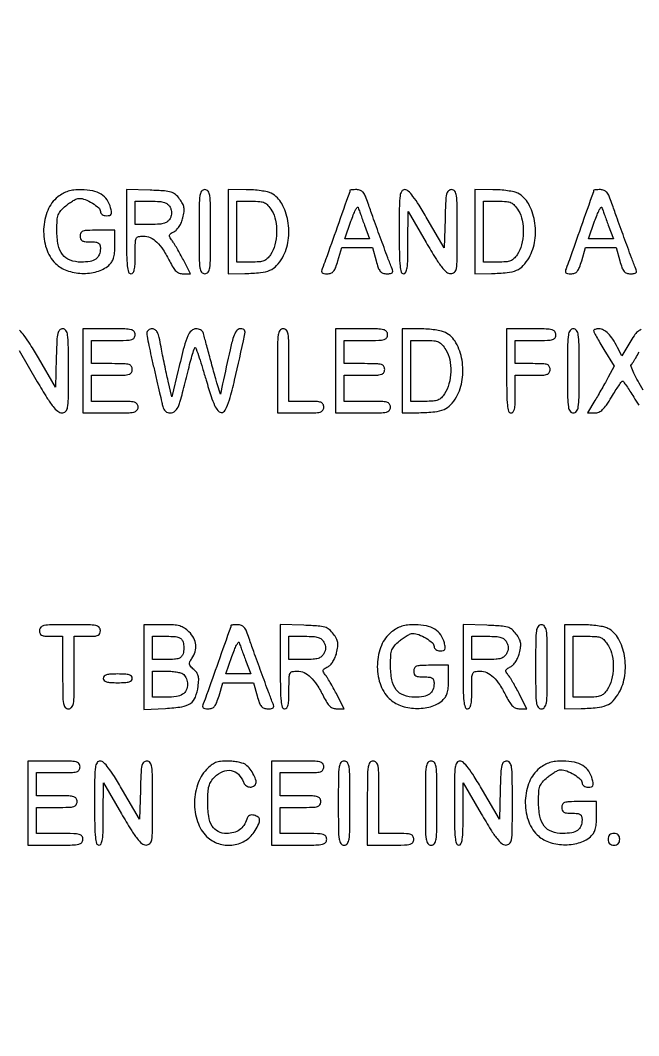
# Model space of a CAD drawing. Extents: x 0 to 1066, y 0 to 761.
# Drawn here: x 816.93 to 834.96, y 667.01 to 696.63 of the extents above; entities that cross this region are included whole.
import ezdxf

# ---------------------------------------------------------------- set-up
doc = ezdxf.new("R2010")
doc.units = 0
doc.header["$MEASUREMENT"] = 0

msp = doc.modelspace()

# ---------------------------------------------------------------- linework, layer by layer
for points in [[(183.390323, 95.266879, 0.000001), (192.989143, 95.254457, 0.000118)], [(816.901274, 686.9943), (817.428187, 686.088157, 0.006242), (817.707561, 685.621224, 0.029041), (817.887282, 685.363937, 0.052989), (818.024526, 685.223438, 0.170079), (818.14545, 685.178707, 0.199339), (818.253731, 685.221473, 0.163117), (818.311425, 685.332906, 0.036571), (818.332504, 685.591781, 0.002034), (818.3358, 686.4021, 0.002367), (818.332169, 687.169272, 0.031318), (818.311784, 687.451583, 0.117824), (818.261977, 687.580277, 0.246563), (818.16956, 687.6288, 0.195513), (818.078755, 687.591882, 0.145553), (818.025452, 687.496456, 0.043894), (817.997939, 687.290193, 0.004128), (817.97921, 686.778918), (817.9551, 685.929036), (817.461917, 686.778918, 0.007787), (817.221838, 687.178183, 0.025041), (817.045001, 687.43281, 0.035073), (816.907147, 687.587718, 0.195814)], [(835.030444, 687.607173, 0.088897), (834.929318, 687.545106, 0.059307), (834.826531, 687.428975, 0.018991), (834.702337, 687.234389), (834.471197, 686.839977), (834.34531, 687.086339, 0.025616), (834.207375, 687.325239, 0.052309), (834.071502, 687.49348, 0.070756), (833.937301, 687.594579, 0.126762), (833.804488, 687.6288, 0.031847), (833.744694, 687.624988, 0.049151), (833.694251, 687.613412, 0.063174), (833.659325, 687.596543, 0.253917), (833.6484, 687.576417, 0.12301), (833.657301, 687.540785, 0.003159), (833.736475, 687.394433, 0.006529), (833.833337, 687.223392, 0.00439), (833.948231, 687.030459), (834.248061, 686.536884), (834.072897, 686.215692, -0.002869), (833.990634, 686.066888, -0.001518), (833.886989, 685.883232, -0.00151), (833.779812, 685.695975, -0.002337), (833.685997, 685.53495), (833.474262, 685.1754), (833.683488, 685.1754, 0.105199), (833.800489, 685.200292, 0.085914), (833.907015, 685.271719, 0.052726), (834.02162, 685.406856, 0.014746), (834.171022, 685.6407, -0.006681), (834.280854, 685.818878, -0.010501), (834.38041, 685.968613, -0.004849), (834.467705, 686.091549, -0.254944), (834.493015, 686.103601, -0.226292), (834.518331, 686.089772, -0.004433), (834.606163, 685.965929, -0.009702), (834.706318, 685.815895, -0.006242), (834.816853, 685.638301, 0.014971), (834.966172, 685.407473, 0.051802)], [(835.096563, 685.844322, -0.011173), (834.94233, 686.105867, -0.01758), (834.823015, 686.337701, -0.011947), (834.738079, 686.529824, -0.293207), (834.747932, 686.584572, 0.047422), (834.786279, 686.634628, 0.003721), (834.87438, 686.777842, 0.005039), (834.976667, 686.950836, 0.003834)]]:
    msp.add_lwpolyline(points, format="xyb")
for points in [[(409.06215, 749.15415), (40.8618, 749.132981), (40.8618, 380.65769), (40.8618, 12.1824), (501.2973, 12.1824), (961.7328, 12.1824), (961.7328, 380.646631), (961.7328, 749.110861), (961.41555, 749.1633, 0.040886), (961.153339, 749.184871, 0.000002), (934.190609, 749.194398, 0.000089), (904.448031, 749.199508, 0.000054), (869.1804, 749.195529, -0.000029), (813.61687, 749.186499, -0.000004), (696.10453, 749.175037, -0.000004), (556.774728, 749.163736, -0.000004)], [(818.027128, 691.477743, 0.129246), (817.731005, 691.085097, 0.088626), (817.612813, 690.536792, 0.087215), (817.691365, 689.973133, 0.118789), (817.95816, 689.536931, 0.112618), (818.286624, 689.330494, 0.075265), (818.724735, 689.247795, 0.075304), (819.167452, 689.298485, 0.113008), (819.509323, 689.480566, 0.065979), (819.597155, 689.579789, 0.074329), (819.651872, 689.694691, 0.054743), (819.680767, 689.847684, 0.019325), (819.6894, 690.070973), (819.6894, 690.5052), (819.1818, 690.5052, 0.008455), (818.888102, 690.500233, 0.072107), (818.7588, 690.477, 0.188641), (818.697268, 690.425732, 0.12648), (818.6742, 690.336, 0.087745), (818.689199, 690.251192, 0.177212), (818.732363, 690.200036, 0.10769), (818.815966, 690.173753, 0.022514), (818.9703, 690.1668, -0.021714), (819.132385, 690.159758, -0.124268), (819.213065, 690.131751, -0.187079), (819.253495, 690.075064, -0.062494), (819.2664, 689.97222, -0.091498), (819.232763, 689.789947, -0.148314), (819.136974, 689.666386, -0.113347), (818.966888, 689.596247, -0.041372), (818.70572, 689.5746, -0.086758), (818.383134, 689.630999, -0.145015), (818.162923, 689.792975, -0.116882), (818.036979, 690.078149, -0.045825), (817.9974, 690.509089, -0.015089), (818.006047, 690.795568, -0.073154), (818.039295, 690.954358, -0.095003), (818.112751, 691.076379, -0.035007), (818.257691, 691.21678, -0.021479), (818.366486, 691.300617, -0.024071), (818.478126, 691.371463, -0.024321), (818.577991, 691.422028, -0.105406), (818.642592, 691.4358, -0.095864), (818.819927, 691.401484, -0.042073), (819.034496, 691.293465, -0.039621), (819.216919, 691.160547, -0.218876), (819.2664, 691.052927, 0.137225), (819.279937, 691.004532, 0.104143), (819.317796, 690.964139, 0.087371), (819.375339, 690.937335, 0.065501), (819.444771, 690.9282, 0.051376), (819.537748, 690.937779, 0.224479), (819.580699, 690.970225, 0.158116), (819.59138, 691.032988, 0.023398), (819.566542, 691.16085, 0.090086), (819.464294, 691.39084, 0.105062), (819.291833, 691.555882, 0.089301), (819.04328, 691.653988, 0.048933), (818.7165, 691.686781, 0.02471), (818.497034, 691.676418, 0.049497), (818.326912, 691.642729, 0.05494), (818.178439, 691.579221, 0.038421)], [(820.0278, 690.466321, 0.003202), (820.032126, 689.790813, 0.022501), (820.051132, 689.46237, 0.049121), (820.08703, 689.286147, 0.329081), (820.1547, 689.2362, 0.232029), (820.216437, 689.26648, 0.108427), (820.255569, 689.349, 0.047315), (820.276301, 689.504857, 0.00942), (820.2816, 689.7861, -0.00595), (820.285907, 690.148065, -0.096871), (820.311944, 690.266198, -0.238613), (820.37661, 690.319815, -0.056005), (820.520653, 690.336, -0.111153), (820.722105, 690.290656, -0.081177), (820.91142, 690.159801, -0.058854), (821.09711, 689.933171, -0.025924), (821.288972, 689.59575, 0.021841), (821.388716, 689.416953, 0.069009), (821.47587, 689.311427, 0.100305), (821.568378, 689.255632, 0.085906), (821.680645, 689.2362), (821.89185, 689.2362), (821.685673, 689.63805, 0.006834), (821.597606, 689.804072, 0.006481), (821.503498, 689.970612, 0.006451), (821.416451, 690.11576, 0.022591), (821.355027, 690.205875, -0.02569), (821.288448, 690.304864, -0.192002), (821.279529, 690.359664, -0.198014), (821.310863, 690.40459, -0.027525), (821.411728, 690.461775, 0.089041), (821.489681, 690.519614, 0.046566), (821.564198, 690.615276, 0.042448), (821.627434, 690.735602, 0.038847), (821.671664, 690.868463, 0.026721), (821.705634, 691.044822, 0.076578), (821.703642, 691.169241, 0.082928), (821.664616, 691.281584, 0.035157), (821.578272, 691.416262, 0.057331), (821.455702, 691.54654, 0.10358), (821.327317, 691.615832, 0.055706), (821.132185, 691.650774, 0.007564), (820.716958, 691.671871), (820.0278, 691.696443)], [(822.1428, 690.4629, 0.002322), (822.146389, 689.690038, 0.031956), (822.166867, 689.410687, 0.123223), (822.217678, 689.284309, 0.240299), (822.312, 689.2362, 0.240299), (822.406322, 689.284309, 0.123223), (822.457133, 689.410687, 0.031956), (822.477611, 689.690038, 0.002322), (822.4812, 690.4629, 0.002322), (822.477611, 691.235762, 0.031956), (822.457133, 691.515112, 0.123223), (822.406322, 691.641491, 0.240299), (822.312, 691.6896, 0.240299), (822.217678, 691.641491, 0.123223), (822.166867, 691.515112, 0.031956), (822.146389, 691.235762, 0.002322)], [(822.9888, 690.4629), (822.9888, 689.2362), (823.47525, 689.244633, 0.018847), (823.93822, 689.270133, 0.076273), (824.211629, 689.338481, 0.107083), (824.402818, 689.472269, 0.057946), (824.573022, 689.705164, 0.09461), (824.744013, 690.209818, 0.077415), (824.734601, 690.780431, 0.083451), (824.558967, 691.280865, 0.148656), (824.248784, 691.582603, 0.065462), (824.13644, 691.623066, 0.01784), (823.950459, 691.656774, 0.017725), (823.734831, 691.680191, 0.017594), (823.51755, 691.688353), (822.9888, 691.6896)], [(826.541995, 691.66845, -0.084799), (826.535491, 691.630434, -0.000052), (826.16952, 690.591662, -0.000388), (825.833976, 689.641928, -0.009822), (825.736975, 689.38425, 0.060048), (825.717383, 689.310519, 0.230938), (825.731632, 689.266662, 0.170663), (825.779725, 689.242554, 0.031659), (825.879979, 689.2362, 0.086283), (825.988094, 689.254997, 0.134827), (826.064923, 689.308959, 0.082591), (826.126996, 689.41597, 0.018432), (826.194468, 689.6169), (826.306876, 689.9976), (826.751843, 689.9976), (827.196811, 689.9976), (827.3034, 689.6169, 0.017944), (827.368785, 689.41199, 0.087286), (827.429012, 689.306531, 0.141822), (827.506234, 689.254152, 0.078722), (827.619546, 689.2362, 0.029308), (827.724692, 689.242368, 0.166988), (827.774422, 689.266276, 0.236769), (827.789264, 689.310066, 0.061225), (827.76949, 689.38425, -0.006965), (827.647201, 689.700606, -0.001209), (827.425945, 690.30204, -0.001323), (827.206217, 690.908787, -0.005089), (827.074452, 691.28775, 0.017403), (826.995681, 691.4975, 0.074917), (826.926922, 691.611275, 0.125362), (826.847216, 691.669172, 0.094981), (826.740649, 691.6896, 0.00999), (826.664484, 691.688078, 0.016528), (826.600352, 691.683387, 0.010464), (826.549248, 691.676862, 0.371455)], [(827.9802, 690.4629, 0.003213), (827.984528, 689.789379, 0.022561), (828.003538, 689.4618, 0.049302), (828.039453, 689.286077, 0.328801), (828.1071, 689.2362, 0.295501), (828.172472, 689.278531, 0.070336), (828.210206, 689.409231, 0.029944), (828.23024, 689.656794, 0.004715), (828.235837, 690.14565), (828.237674, 691.0551), (828.764587, 690.148957, 0.006242), (829.043961, 689.682024, 0.029041), (829.223682, 689.424737, 0.052989), (829.360926, 689.284238, 0.170079), (829.48185, 689.239507, 0.199339), (829.590131, 689.282273, 0.163117), (829.647825, 689.393706, 0.036571), (829.668904, 689.652581, 0.002034), (829.6722, 690.4629, 0.002367), (829.668569, 691.230072, 0.031318), (829.648184, 691.512383, 0.117824), (829.598377, 691.641077, 0.246563), (829.50596, 691.6896, 0.195513), (829.415155, 691.652682, 0.145553), (829.361852, 691.557256, 0.043894), (829.334339, 691.350993, 0.004128), (829.31561, 690.839718), (829.2915, 689.989836), (828.798317, 690.839718, 0.007787), (828.558238, 691.238983, 0.025041), (828.381401, 691.49361, 0.035073), (828.243547, 691.648518, 0.195814), (828.142667, 691.6896, 0.254619), (828.052661, 691.640588, 0.110911), (828.004151, 691.508758, 0.030502), (827.983887, 691.222586, 0.002427)], [(830.1798, 690.4629), (830.1798, 689.2362), (830.66625, 689.244633, 0.018847), (831.12922, 689.270133, 0.076273), (831.402629, 689.338481, 0.107083), (831.593818, 689.472269, 0.057946), (831.764022, 689.705164, 0.09461), (831.935013, 690.209818, 0.077415), (831.925601, 690.780431, 0.083451), (831.749967, 691.280865, 0.148656), (831.439784, 691.582603, 0.065462), (831.32744, 691.623066, 0.01784), (831.141459, 691.656774, 0.017725), (830.925831, 691.680191, 0.017594), (830.70855, 691.688353), (830.1798, 691.6896)], [(833.648395, 691.66845, -0.084799), (833.641891, 691.630434, -0.000052), (833.27592, 690.591662, -0.000388), (832.940376, 689.641928, -0.009822), (832.843375, 689.38425, 0.060048), (832.823783, 689.310519, 0.230938), (832.838032, 689.266662, 0.170663), (832.886125, 689.242554, 0.031659), (832.986379, 689.2362, 0.086283), (833.094494, 689.254997, 0.134827), (833.171323, 689.308959, 0.082591), (833.233396, 689.41597, 0.018432), (833.300868, 689.6169), (833.413276, 689.9976), (833.858243, 689.9976), (834.303211, 689.9976), (834.4098, 689.6169, 0.017944), (834.475185, 689.41199, 0.087286), (834.535412, 689.306531, 0.141822), (834.612634, 689.254152, 0.078722), (834.725946, 689.2362, 0.029308), (834.831092, 689.242368, 0.166988), (834.880822, 689.266276, 0.236769), (834.895664, 689.310066, 0.061225), (834.87589, 689.38425, -0.006965), (834.753601, 689.700606, -0.001209), (834.532345, 690.30204, -0.001323), (834.312617, 690.908787, -0.005089), (834.180852, 691.28775, 0.017403), (834.102081, 691.4975, 0.074917), (834.033322, 691.611275, 0.125362), (833.953616, 691.669172, 0.094981), (833.847049, 691.6896, 0.00999), (833.770884, 691.688078, 0.016528), (833.706752, 691.683387, 0.010464), (833.655648, 691.676862, 0.371455)], [(821.2968, 691.182, -0.049536), (821.332962, 691.094626, -0.073486), (821.345053, 691.0128, -0.073486), (821.332962, 690.930974, -0.049536), (821.2968, 690.8436, -0.09537), (821.227905, 690.758675, -0.100861), (821.133666, 690.707433, -0.059921), (820.988632, 690.681448, -0.014397), (820.743923, 690.6744), (820.2816, 690.6744), (820.2816, 691.0128), (820.2816, 691.3512), (820.743923, 691.3512, -0.014397), (820.988632, 691.344152, -0.059921), (821.133666, 691.318167, -0.100861), (821.227905, 691.266925, -0.09537)], [(824.263753, 691.07625, -0.090931), (824.376074, 690.794531, -0.056823), (824.406135, 690.439609, -0.056208), (824.355225, 690.081788, -0.081785), (824.22643, 689.790909, -0.053857), (824.133167, 689.677366, -0.102503), (824.034165, 689.613735, -0.073821), (823.896488, 689.583009, -0.018052), (823.66365, 689.5746), (823.2426, 689.5746), (823.2426, 690.4629), (823.2426, 691.3512), (823.666843, 691.3512, -0.017821), (823.916818, 691.342288, -0.090339), (824.051317, 691.307735, -0.111314), (824.151076, 691.231366, -0.033754)], [(831.454753, 691.07625, -0.090931), (831.567074, 690.794531, -0.056823), (831.597135, 690.439609, -0.056208), (831.546225, 690.081788, -0.081785), (831.41743, 689.790909, -0.053857), (831.324167, 689.677366, -0.102503), (831.225165, 689.613735, -0.073821), (831.087488, 689.583009, -0.018052), (830.85465, 689.5746), (830.4336, 689.5746), (830.4336, 690.4629), (830.4336, 691.3512), (830.857843, 691.3512, -0.017821), (831.107818, 691.342288, -0.090339), (831.242317, 691.307735, -0.111314), (831.342076, 691.231366, -0.033754)], [(826.968155, 690.65325), (827.117944, 690.2514), (826.755638, 690.2514), (826.393332, 690.2514), (826.571143, 690.765818, -0.011999), (826.641893, 690.955624, -0.026422), (826.706917, 691.096059, -0.047278), (826.757234, 691.172701, -0.601846), (826.78366, 691.167668, 0.009837), (826.805496, 691.101495, 0.001488), (826.852171, 690.970123, 0.001668), (826.908262, 690.815356, 0.001442)], [(834.074555, 690.65325), (834.224344, 690.2514), (833.862038, 690.2514), (833.499732, 690.2514), (833.677543, 690.765818, -0.011999), (833.748293, 690.955624, -0.026422), (833.813317, 691.096059, -0.047278), (833.863634, 691.172701, -0.601846), (833.89006, 691.167668, 0.009837), (833.911896, 691.101495, 0.001488), (833.958571, 690.970123, 0.001668), (834.014662, 690.815356, 0.001442)], [(818.7588, 686.4021), (818.7588, 685.1754), (819.5625, 685.1754, 0.004147), (820.053209, 685.17947, 0.047763), (820.244588, 685.201003, 0.16431), (820.331994, 685.252593, 0.179874), (820.3662, 685.3446, 0.157888), (820.33666, 685.435816, 0.176663), (820.26045, 685.487363, 0.055952), (820.095578, 685.509453, 0.005351), (819.6894, 685.5138), (819.0126, 685.5138), (819.0126, 685.8945), (819.0126, 686.2752), (819.6048, 686.2752, 0.006583), (819.954692, 686.279807, 0.063075), (820.101825, 686.302393, 0.183695), (820.17067, 686.353826, 0.142406), (820.197, 686.4444, 0.142406), (820.17067, 686.534974, 0.183695), (820.101825, 686.586407, 0.063075), (819.954692, 686.608993, 0.006583), (819.6048, 686.6136), (819.0126, 686.6136), (819.0126, 686.952), (819.0126, 687.2904), (819.6471, 687.2904, 0.005909), (820.025126, 687.294867, 0.059311), (820.181138, 687.31719, 0.180365), (820.253656, 687.368688, 0.150217), (820.2816, 687.4596, 0.17273), (820.248927, 687.551357, 0.168559), (820.165275, 687.60295, 0.050222), (819.982722, 687.624649, 0.004487), (819.5202, 687.6288), (818.7588, 687.6288)], [(820.62, 687.501204, 0.047767), (820.628243, 687.415113, 0.002528), (820.682038, 687.144143, 0.003959), (820.750292, 686.822257, 0.00287), (820.831193, 686.464854, -0.000002), (820.9153, 686.102938, -0.000002), (820.993337, 685.767131, -0.000002), (821.058837, 685.485267, -0.000017), (821.086605, 685.36575, 0.147869), (821.167927, 685.224331, 0.205885), (821.303444, 685.174982, 0.176392), (821.449255, 685.237675, 0.11354), (821.552646, 685.392283, 0.021448), (821.595056, 685.520071, 0.003611), (821.663871, 685.768407, 0.003945), (821.740381, 686.061664, 0.003496), (821.815489, 686.368147, -0.006156), (821.88772, 686.656252, -0.010899), (821.955362, 686.891699, -0.005551), (822.016041, 687.079407, -0.556878), (822.03835, 687.08465, -0.11647), (822.06147, 687.047234, -0.001547), (822.147385, 686.786681, -0.004332), (822.243693, 686.482634, -0.00282), (822.349885, 686.129936, 0.006286), (822.496208, 685.655877, 0.030826), (822.598462, 685.395023, 0.058933), (822.688581, 685.249003, 0.190588), (822.785484, 685.193075, 0.326366), (822.908075, 685.257544, 0.039676), (823.026707, 685.557683, 0.018108), (823.180941, 686.135396, 0.002117), (823.472934, 687.43845, 0.040046), (823.485878, 687.53293, 0.15964), (823.471014, 687.588694, 0.190105), (823.428144, 687.619168, 0.060633), (823.349008, 687.6288, 0.243546), (823.236012, 687.57029, 0.075824), (823.147829, 687.394017, 0.023764), (823.046262, 687.01973, 0.001912), (822.829679, 686.0214), (822.766626, 685.7253), (822.676398, 686.0214, -0.004222), (822.631812, 686.172272, -0.001439), (822.569559, 686.392054, -0.00143), (822.502205, 686.635156, -0.001648), (822.439396, 686.8674, 0.00027), (822.380998, 687.085717, 0.000345), (822.326937, 687.286831, 0.000267), (822.2814, 687.455413, 0.002921), (822.262666, 687.52305, 0.133791), (822.238306, 687.563501, 0.071199), (822.190412, 687.597736, 0.062684), (822.12751, 687.620928, 0.057069), (822.058761, 687.6288, 0.191396), (821.921037, 687.574076, 0.101864), (821.814133, 687.421552, 0.038771), (821.706581, 687.108373, 0.004991), (821.53555, 686.419387), (821.351206, 685.64374), (821.242433, 686.10752, -0.004337), (821.193844, 686.323087, -0.002315), (821.13732, 686.590385, -0.002304), (821.082121, 686.863877, -0.003592), (821.037345, 687.10005, 0.011053), (820.980427, 687.377579, 0.057006), (820.928463, 687.52529, 0.121799), (820.865434, 687.60095, 0.159795), (820.780515, 687.6288, 0.077986), (820.719196, 687.619177, 0.090324), (820.667151, 687.591319, 0.100781), (820.632358, 687.549866, 0.124994)], [(824.427, 686.4021), (824.427, 685.1754), (825.1038, 685.1754, 0.005351), (825.509978, 685.179747, 0.055952), (825.67485, 685.201838, 0.176663), (825.75106, 685.253384, 0.157888), (825.7806, 685.3446, 0.12648), (825.757532, 685.434332, 0.188641), (825.696, 685.4856, 0.072107), (825.566698, 685.508833, 0.008455), (825.273, 685.5138), (824.7654, 685.5138), (824.7654, 686.5713, 0.002827), (824.761669, 687.231259, 0.036854), (824.740866, 687.475462, 0.138781), (824.689606, 687.585932, 0.218517), (824.5962, 687.6288, 0.240299), (824.501878, 687.580691, 0.123223), (824.451067, 687.454312, 0.031956), (824.430589, 687.174962, 0.002322)], [(826.119, 686.4021), (826.119, 685.1754), (826.9227, 685.1754, 0.004147), (827.413409, 685.17947, 0.047763), (827.604788, 685.201003, 0.16431), (827.692194, 685.252593, 0.179874), (827.7264, 685.3446, 0.157888), (827.69686, 685.435816, 0.176663), (827.62065, 685.487363, 0.055952), (827.455778, 685.509453, 0.005351), (827.0496, 685.5138), (826.3728, 685.5138), (826.3728, 685.8945), (826.3728, 686.2752), (826.965, 686.2752, 0.006583), (827.314892, 686.279807, 0.063075), (827.462025, 686.302393, 0.183695), (827.53087, 686.353826, 0.142406), (827.5572, 686.4444, 0.142406), (827.53087, 686.534974, 0.183695), (827.462025, 686.586407, 0.063075), (827.314892, 686.608993, 0.006583), (826.965, 686.6136), (826.3728, 686.6136), (826.3728, 686.952), (826.3728, 687.2904), (827.0073, 687.2904, 0.005909), (827.385326, 687.294867, 0.059311), (827.541338, 687.31719, 0.180365), (827.613856, 687.368688, 0.150217), (827.6418, 687.4596, 0.17273), (827.609127, 687.551357, 0.168559), (827.525475, 687.60295, 0.050222), (827.342922, 687.624649, 0.004487), (826.8804, 687.6288), (826.119, 687.6288)], [(828.0648, 686.4021), (828.0648, 685.1754), (828.55125, 685.183833, 0.018847), (829.01422, 685.209333, 0.076273), (829.287629, 685.277681, 0.107083), (829.478818, 685.411469, 0.057946), (829.649022, 685.644364, 0.09461), (829.820013, 686.149018, 0.077415), (829.810601, 686.719631, 0.083451), (829.634967, 687.220065, 0.148656), (829.324784, 687.521803, 0.065462), (829.21244, 687.562266, 0.01784), (829.026459, 687.595974, 0.017725), (828.810831, 687.619391, 0.017594), (828.59355, 687.627553), (828.0648, 687.6288)], [(831.1104, 686.4021, 0.003213), (831.114728, 685.728579, 0.022561), (831.133738, 685.401, 0.049302), (831.169653, 685.225277, 0.328801), (831.2373, 685.1754, 0.232029), (831.299037, 685.20568, 0.108427), (831.338169, 685.2882, 0.047315), (831.358901, 685.444057, 0.00942), (831.3642, 685.7253), (831.3642, 686.2752), (831.8718, 686.2752, 0.008455), (832.165498, 686.280167, 0.072107), (832.2948, 686.3034, 0.188641), (832.356332, 686.354668, 0.12648), (832.3794, 686.4444, 0.12648), (832.356332, 686.534132, 0.188641), (832.2948, 686.5854, 0.072107), (832.165498, 686.608633, 0.008455), (831.8718, 686.6136), (831.3642, 686.6136), (831.3642, 686.952), (831.3642, 687.2904), (831.9564, 687.2904, 0.006583), (832.306292, 687.295007, 0.063075), (832.453425, 687.317593, 0.183695), (832.52227, 687.369026, 0.142406), (832.5486, 687.4596, 0.165398), (832.517483, 687.551095, 0.1727), (832.437563, 687.602674, 0.052938), (832.263845, 687.624557, 0.004884), (831.8295, 687.6288), (831.1104, 687.6288)], [(832.887, 686.4021, 0.002322), (832.890589, 685.629238, 0.031956), (832.911067, 685.349888, 0.123223), (832.961878, 685.223509, 0.240299), (833.0562, 685.1754, 0.240299), (833.150522, 685.223509, 0.123223), (833.201333, 685.349888, 0.031956), (833.221811, 685.629238, 0.002322), (833.2254, 686.4021, 0.002322), (833.221811, 687.174962, 0.031956), (833.201333, 687.454312, 0.123223), (833.150522, 687.580691, 0.240299), (833.0562, 687.6288, 0.240299), (832.961878, 687.580691, 0.123223), (832.911067, 687.454312, 0.031956), (832.890589, 687.174962, 0.002322)], [(829.339753, 687.01545, -0.090931), (829.452074, 686.733731, -0.056823), (829.482135, 686.378809, -0.056208), (829.431225, 686.020988, -0.081785), (829.30243, 685.730109, -0.053857), (829.209167, 685.616566, -0.102503), (829.110165, 685.552935, -0.073821), (828.972488, 685.522209, -0.018052), (828.73965, 685.5138), (828.3186, 685.5138), (828.3186, 686.4021), (828.3186, 687.2904), (828.742843, 687.2904, -0.017821), (828.992818, 687.281488, -0.090339), (829.127317, 687.246935, -0.111314), (829.227076, 687.170566, -0.033754)], [(817.4898, 678.8304, 0.094959), (817.506363, 678.743974, 0.184152), (817.55325, 678.692925, 0.098846), (817.646239, 678.66753, 0.017388), (817.8282, 678.6612), (818.1666, 678.6612), (818.1666, 677.6037, 0.002827), (818.170331, 676.943741, 0.036854), (818.191134, 676.699537, 0.138781), (818.242394, 676.589068, 0.218517), (818.3358, 676.5462, 0.218517), (818.429206, 676.589068, 0.138781), (818.480466, 676.699537, 0.036854), (818.501269, 676.943741, 0.002827), (818.505, 677.6037), (818.505, 678.6612), (818.8857, 678.6612, 0.013964), (819.095458, 678.667059, 0.090841), (819.197663, 678.69175, 0.188085), (819.248234, 678.742795, 0.102588), (819.2664, 678.8304, 0.193568), (819.229202, 678.922885, 0.15568), (819.134213, 678.974421, 0.043488), (818.925205, 678.995667, 0.003595), (818.3781, 678.9996, 0.003595), (817.830995, 678.995667, 0.043488), (817.621988, 678.974421, 0.15568), (817.526998, 678.922885, 0.193568)], [(820.5354, 677.763653), (820.5354, 676.527706), (821.168449, 676.559674, 0.024309), (821.639374, 676.606479, 0.112633), (821.892526, 676.705248, 0.153372), (822.036342, 676.886735, 0.058166), (822.11708, 677.203548, 0.023573), (822.132821, 677.385707, 0.073694), (822.11959, 677.507663, 0.094912), (822.074236, 677.602902, 0.057312), (821.988925, 677.694808, -0.027153), (821.894213, 677.785259, -0.149392), (821.863377, 677.847888, -0.161279), (821.874037, 677.91442, -0.033096), (821.936533, 678.017545, 0.080592), (822.030889, 678.212787, 0.100315), (822.048843, 678.413137, 0.097349), (821.987181, 678.609223, 0.071783), (821.850545, 678.791945, 0.050512), (821.716395, 678.901421, 0.079484), (821.581203, 678.962587, 0.053942), (821.39871, 678.991752, 0.012674), (821.089145, 678.9996), (820.5354, 678.9996)], [(823.073395, 678.97845, -0.084799), (823.066891, 678.940434, -0.000052), (822.70092, 677.901662, -0.000388), (822.365376, 676.951928, -0.009822), (822.268375, 676.69425, 0.060048), (822.248783, 676.620519, 0.230938), (822.263032, 676.576662, 0.170663), (822.311125, 676.552554, 0.031659), (822.411379, 676.5462, 0.086283), (822.519494, 676.564997, 0.134827), (822.596323, 676.618959, 0.082591), (822.658396, 676.72597, 0.018432), (822.725868, 676.9269), (822.838276, 677.3076), (823.283243, 677.3076), (823.728211, 677.3076), (823.8348, 676.9269, 0.017944), (823.900185, 676.72199, 0.087286), (823.960412, 676.616531, 0.141822), (824.037634, 676.564152, 0.078722), (824.150946, 676.5462, 0.029308), (824.256092, 676.552368, 0.166988), (824.305822, 676.576276, 0.236769), (824.320664, 676.620066, 0.061225), (824.30089, 676.69425, -0.006965), (824.178601, 677.010606, -0.001209), (823.957345, 677.61204, -0.001323), (823.737617, 678.218787, -0.005089), (823.605852, 678.59775, 0.017403), (823.527081, 678.8075, 0.074917), (823.458322, 678.921275, 0.125362), (823.378616, 678.979172, 0.094981), (823.272049, 678.9996, 0.00999), (823.195884, 678.998078, 0.016528), (823.131752, 678.993387, 0.010464), (823.080648, 678.986862, 0.371455)], [(824.5116, 677.776321, 0.003202), (824.515926, 677.100813, 0.022501), (824.534932, 676.77237, 0.049121), (824.57083, 676.596147, 0.329081), (824.6385, 676.5462, 0.232029), (824.700237, 676.57648, 0.108427), (824.739369, 676.659, 0.047315), (824.760101, 676.814857, 0.00942), (824.7654, 677.0961, -0.00595), (824.769707, 677.458065, -0.096871), (824.795744, 677.576198, -0.238613), (824.86041, 677.629815, -0.056005), (825.004453, 677.646, -0.111153), (825.205905, 677.600656, -0.081177), (825.39522, 677.469801, -0.058854), (825.58091, 677.243171, -0.025924), (825.772772, 676.90575, 0.021841), (825.872516, 676.726953, 0.069009), (825.95967, 676.621427, 0.100305), (826.052178, 676.565632, 0.085906), (826.164445, 676.5462), (826.37565, 676.5462), (826.169473, 676.94805, 0.006834), (826.081406, 677.114072, 0.006481), (825.987298, 677.280612, 0.006451), (825.900251, 677.42576, 0.022591), (825.838827, 677.515875, -0.02569), (825.772248, 677.614864, -0.192002), (825.763329, 677.669664, -0.198014), (825.794663, 677.71459, -0.027525), (825.895528, 677.771775, 0.089041), (825.973481, 677.829614, 0.046566), (826.047998, 677.925276, 0.042448), (826.111234, 678.045602, 0.038847), (826.155464, 678.178463, 0.026721), (826.189434, 678.354822, 0.076578), (826.187442, 678.479241, 0.082928), (826.148416, 678.591584, 0.035157), (826.062072, 678.726262, 0.057331), (825.939502, 678.85654, 0.10358), (825.811117, 678.925832, 0.055706), (825.615985, 678.960774, 0.007564), (825.200758, 678.981871), (824.5116, 679.006443)], [(827.756128, 678.787743, 0.129246), (827.460005, 678.395097, 0.088626), (827.341813, 677.846792, 0.087215), (827.420365, 677.283133, 0.118789), (827.68716, 676.846931, 0.112618), (828.015624, 676.640494, 0.075265), (828.453735, 676.557795, 0.075304), (828.896452, 676.608485, 0.113008), (829.238323, 676.790566, 0.065979), (829.326155, 676.889789, 0.074329), (829.380872, 677.004691, 0.054743), (829.409767, 677.157684, 0.019325), (829.4184, 677.380973), (829.4184, 677.8152), (828.9108, 677.8152, 0.008455), (828.617102, 677.810233, 0.072107), (828.4878, 677.787, 0.188641), (828.426268, 677.735732, 0.12648), (828.4032, 677.646, 0.087745), (828.418199, 677.561192, 0.177212), (828.461363, 677.510036, 0.10769), (828.544966, 677.483753, 0.022514), (828.6993, 677.4768, -0.021714), (828.861385, 677.469758, -0.124268), (828.942065, 677.441751, -0.187079), (828.982495, 677.385064, -0.062494), (828.9954, 677.28222, -0.091498), (828.961763, 677.099947, -0.148314), (828.865974, 676.976386, -0.113347), (828.695888, 676.906247, -0.041372), (828.43472, 676.8846, -0.086758), (828.112134, 676.940999, -0.145015), (827.891923, 677.102975, -0.116882), (827.765979, 677.388149, -0.045825), (827.7264, 677.819089, -0.015089), (827.735047, 678.105568, -0.073154), (827.768295, 678.264358, -0.095003), (827.841751, 678.386379, -0.035007), (827.986691, 678.52678, -0.021479), (828.095486, 678.610617, -0.024071), (828.207126, 678.681463, -0.024321), (828.306991, 678.732028, -0.105406), (828.371592, 678.7458, -0.095864), (828.548927, 678.711484, -0.042073), (828.763496, 678.603465, -0.039621), (828.945919, 678.470547, -0.218876), (828.9954, 678.362927, 0.137225), (829.008937, 678.314532, 0.104143), (829.046796, 678.274139, 0.087371), (829.104339, 678.247335, 0.065501), (829.173771, 678.2382, 0.051376), (829.266748, 678.247779, 0.224479), (829.309699, 678.280225, 0.158116), (829.32038, 678.342988, 0.023398), (829.295542, 678.47085, 0.090086), (829.193294, 678.70084, 0.105062), (829.020833, 678.865882, 0.089301), (828.77228, 678.963988, 0.048933), (828.4455, 678.996781, 0.02471), (828.226034, 678.986418, 0.049497), (828.055912, 678.952729, 0.05494), (827.907439, 678.889221, 0.038421)], [(829.8414, 677.776321, 0.003202), (829.845726, 677.100813, 0.022501), (829.864732, 676.77237, 0.049121), (829.90063, 676.596147, 0.329081), (829.9683, 676.5462, 0.232029), (830.030037, 676.57648, 0.108427), (830.069169, 676.659, 0.047315), (830.089901, 676.814857, 0.00942), (830.0952, 677.0961, -0.00595), (830.099507, 677.458065, -0.096871), (830.125544, 677.576198, -0.238613), (830.19021, 677.629815, -0.056005), (830.334253, 677.646, -0.111153), (830.535705, 677.600656, -0.081177), (830.72502, 677.469801, -0.058854), (830.91071, 677.243171, -0.025924), (831.102572, 676.90575, 0.021841), (831.202316, 676.726953, 0.069009), (831.28947, 676.621427, 0.100305), (831.381978, 676.565632, 0.085906), (831.494245, 676.5462), (831.70545, 676.5462), (831.499273, 676.94805, 0.006834), (831.411206, 677.114072, 0.006481), (831.317098, 677.280612, 0.006451), (831.230051, 677.42576, 0.022591), (831.168627, 677.515875, -0.02569), (831.102048, 677.614864, -0.192002), (831.093129, 677.669664, -0.198014), (831.124463, 677.71459, -0.027525), (831.225328, 677.771775, 0.089041), (831.303281, 677.829614, 0.046566), (831.377798, 677.925276, 0.042448), (831.441034, 678.045602, 0.038847), (831.485264, 678.178463, 0.026721), (831.519234, 678.354822, 0.076578), (831.517242, 678.479241, 0.082928), (831.478216, 678.591584, 0.035157), (831.391872, 678.726262, 0.057331), (831.269302, 678.85654, 0.10358), (831.140917, 678.925832, 0.055706), (830.945785, 678.960774, 0.007564), (830.530558, 678.981871), (829.8414, 679.006443)], [(831.9564, 677.7729, 0.002322), (831.959989, 677.000038, 0.031956), (831.980467, 676.720687, 0.123223), (832.031278, 676.594309, 0.240299), (832.1256, 676.5462, 0.240299), (832.219922, 676.594309, 0.123223), (832.270733, 676.720687, 0.031956), (832.291211, 677.000038, 0.002322), (832.2948, 677.7729, 0.002322), (832.291211, 678.545762, 0.031956), (832.270733, 678.825112, 0.123223), (832.219922, 678.951491, 0.240299), (832.1256, 678.9996, 0.240299), (832.031278, 678.951491, 0.123223), (831.980467, 678.825112, 0.031956), (831.959989, 678.545762, 0.002322)], [(832.8024, 677.7729), (832.8024, 676.5462), (833.28885, 676.554633, 0.018847), (833.75182, 676.580133, 0.076273), (834.025229, 676.648481, 0.107083), (834.216418, 676.782269, 0.057946), (834.386622, 677.015164, 0.09461), (834.557613, 677.519818, 0.077415), (834.548201, 678.090431, 0.083451), (834.372567, 678.590865, 0.148656), (834.062384, 678.892603, 0.065462), (833.95004, 678.933066, 0.01784), (833.764059, 678.966774, 0.017725), (833.548431, 678.990191, 0.017594), (833.33115, 678.998353), (832.8024, 678.9996)], [(821.6775, 678.492, -0.047189), (821.694179, 678.41489, -0.029688), (821.699652, 678.3228, -0.029688), (821.694179, 678.23071, -0.047189), (821.6775, 678.1536, -0.103276), (821.629362, 678.068174, -0.127418), (821.554071, 678.016847, -0.071188), (821.429044, 677.991146, -0.015153), (821.206499, 677.9844), (820.7892, 677.9844), (820.7892, 678.3228), (820.7892, 678.6612), (821.206499, 678.6612, -0.015153), (821.429044, 678.654454, -0.071188), (821.554071, 678.628753, -0.127418), (821.629362, 678.577426, -0.103276)], [(825.7806, 678.492, -0.049536), (825.816762, 678.404626, -0.073486), (825.828853, 678.3228, -0.073486), (825.816762, 678.240974, -0.049536), (825.7806, 678.1536, -0.09537), (825.711705, 678.068675, -0.100861), (825.617466, 678.017433, -0.059921), (825.472432, 677.991448, -0.014397), (825.227723, 677.9844), (824.7654, 677.9844), (824.7654, 678.3228), (824.7654, 678.6612), (825.227723, 678.6612, -0.014397), (825.472432, 678.654152, -0.059921), (825.617466, 678.628167, -0.100861), (825.711705, 678.576925, -0.09537)], [(831.1104, 678.492, -0.049536), (831.146562, 678.404626, -0.073486), (831.158653, 678.3228, -0.073486), (831.146562, 678.240974, -0.049536), (831.1104, 678.1536, -0.09537), (831.041505, 678.068675, -0.100861), (830.947266, 678.017433, -0.059921), (830.802232, 677.991448, -0.014397), (830.557523, 677.9844), (830.0952, 677.9844), (830.0952, 678.3228), (830.0952, 678.6612), (830.557523, 678.6612, -0.014397), (830.802232, 678.654152, -0.059921), (830.947266, 678.628167, -0.100861), (831.041505, 678.576925, -0.09537)], [(834.077353, 678.38625, -0.090931), (834.189674, 678.104531, -0.056823), (834.219735, 677.749609, -0.056208), (834.168825, 677.391788, -0.081785), (834.04003, 677.100909, -0.053857), (833.946767, 676.987366, -0.102503), (833.847765, 676.923735, -0.073821), (833.710088, 676.893009, -0.018052), (833.47725, 676.8846), (833.0562, 676.8846), (833.0562, 677.7729), (833.0562, 678.6612), (833.480443, 678.6612, -0.017821), (833.730418, 678.652288, -0.090339), (833.864917, 678.617735, -0.111314), (833.964676, 678.541366, -0.033754)], [(823.499555, 677.96325), (823.649344, 677.5614), (823.287038, 677.5614), (822.924732, 677.5614), (823.102543, 678.075818, -0.011999), (823.173293, 678.265624, -0.026422), (823.238317, 678.406059, -0.047278), (823.288634, 678.482701, -0.601846), (823.31506, 678.477668, 0.009837), (823.336896, 678.411495, 0.001488), (823.383571, 678.280123, 0.001668), (823.439662, 678.125356, 0.001442)], [(819.351, 677.4345, 0.200296), (819.375962, 677.374687, 0.122766), (819.44265, 677.335095, 0.058865), (819.565843, 677.313458, 0.014068), (819.774, 677.3076, 0.014068), (819.982157, 677.313458, 0.058865), (820.10535, 677.335095, 0.122766), (820.172038, 677.374687, 0.200296), (820.197, 677.4345, 0.200296), (820.172038, 677.494313, 0.122766), (820.10535, 677.533905, 0.058865), (819.982157, 677.555542, 0.014068), (819.774, 677.5614, 0.014068), (819.565843, 677.555542, 0.058865), (819.44265, 677.533905, 0.122766), (819.375962, 677.494313, 0.200296)], [(821.70288, 677.54448, -0.070395), (821.741794, 677.492739, -0.038897), (821.774579, 677.420594, -0.037889), (821.796931, 677.34077, -0.049362), (821.8044, 677.2653, -0.103441), (821.767745, 677.090018, -0.151109), (821.665393, 676.971479, -0.105063), (821.481977, 676.904685, -0.034985), (821.19528, 676.8846), (820.7892, 676.8846), (820.7892, 677.2653), (820.7892, 677.646), (821.19528, 677.646, -0.022886), (821.358185, 677.63854, -0.026473), (821.511896, 677.616178, -0.026952), (821.638095, 677.583781, -0.120635)], [(817.1514, 673.7967), (817.1514, 672.57), (817.9551, 672.57, 0.004147), (818.445809, 672.57407, 0.047763), (818.637188, 672.595603, 0.16431), (818.724594, 672.647193, 0.179874), (818.7588, 672.7392, 0.157888), (818.72926, 672.830416, 0.176663), (818.65305, 672.881962, 0.055952), (818.488178, 672.904053, 0.005351), (818.082, 672.9084), (817.4052, 672.9084), (817.4052, 673.2891), (817.4052, 673.6698), (817.9974, 673.6698, 0.006583), (818.347292, 673.674407, 0.063075), (818.494425, 673.696993, 0.183695), (818.56327, 673.748426, 0.142406), (818.5896, 673.839, 0.142406), (818.56327, 673.929574, 0.183695), (818.494425, 673.981007, 0.063075), (818.347292, 674.003593, 0.006583), (817.9974, 674.0082), (817.4052, 674.0082), (817.4052, 674.3466), (817.4052, 674.685), (818.0397, 674.685, 0.005909), (818.417726, 674.689467, 0.059311), (818.573738, 674.71179, 0.180365), (818.646256, 674.763288, 0.150217), (818.6742, 674.8542, 0.17273), (818.641527, 674.945957, 0.168559), (818.557875, 674.99755, 0.050222), (818.375322, 675.019249, 0.004487), (817.9128, 675.0234), (817.1514, 675.0234)], [(819.0972, 673.7967, 0.003213), (819.101528, 673.123179, 0.022561), (819.120538, 672.7956, 0.049302), (819.156453, 672.619877, 0.328801), (819.2241, 672.57, 0.295501), (819.289472, 672.612331, 0.070336), (819.327206, 672.743031, 0.029944), (819.34724, 672.990594, 0.004715), (819.352837, 673.47945), (819.354674, 674.3889), (819.881587, 673.482757, 0.006242), (820.160961, 673.015824, 0.029041), (820.340682, 672.758537, 0.052989), (820.477926, 672.618038, 0.170079), (820.59885, 672.573307, 0.199339), (820.707131, 672.616073, 0.163117), (820.764825, 672.727506, 0.036571), (820.785904, 672.986381, 0.002034), (820.7892, 673.7967, 0.002367), (820.785569, 674.563872, 0.031318), (820.765184, 674.846183, 0.117824), (820.715377, 674.974877, 0.246563), (820.62296, 675.0234, 0.195513), (820.532155, 674.986482, 0.145553), (820.478852, 674.891056, 0.043894), (820.451339, 674.684793, 0.004128), (820.43261, 674.173518), (820.4085, 673.323636), (819.915317, 674.173518, 0.007787), (819.675238, 674.572783, 0.025041), (819.498401, 674.82741, 0.035073), (819.360547, 674.982318, 0.195814), (819.259667, 675.0234, 0.254619), (819.169661, 674.974388, 0.110911), (819.121151, 674.842558, 0.030502), (819.100887, 674.556386, 0.002427)], [(822.363229, 674.77892, 0.114205), (822.095361, 674.32854, 0.083506), (822.012434, 673.750564, 0.085163), (822.122964, 673.188094, 0.127519), (822.411403, 672.782027, 0.108551), (822.757266, 672.600535, 0.105254), (823.151405, 672.577943, 0.106878), (823.515822, 672.717373, 0.11522), (823.778518, 672.992112, 0.021165), (823.887199, 673.195261, 0.127063), (823.910365, 673.311849, 0.232712), (823.867627, 673.387558, 0.086167), (823.753143, 673.439743, 0.067058), (823.676289, 673.449155, 0.120753), (823.615162, 673.433391, 0.12276), (823.568909, 673.391409, 0.07065), (823.536101, 673.323211, -0.072622), (823.449976, 673.145971, -0.089596), (823.321495, 673.015059, -0.08774), (823.153031, 672.935538, -0.066597), (822.950187, 672.9084, -0.114856), (822.700075, 672.966622, -0.145297), (822.526522, 673.127008, -0.099183), (822.426915, 673.409934, -0.035212), (822.3966, 673.839869, -0.014703), (822.404929, 674.123043, -0.055361), (822.434825, 674.297821, -0.07729), (822.496279, 674.430312, -0.049247), (822.604255, 674.561945, -0.096703), (822.837825, 674.719212, -0.146157), (823.079827, 674.745824, -0.15206), (823.290032, 674.63571, -0.107279), (823.435538, 674.41005, 0.127947), (823.501811, 674.315926, 0.131147), (823.60496, 674.267114, 0.142401), (823.712276, 674.278066, 0.159485), (823.791419, 674.344852, 0.211029), (823.805563, 674.446973, 0.047286), (823.740019, 674.614549, 0.046742), (823.631902, 674.78671, 0.065556), (823.503731, 674.914959, 0.088545), (823.426629, 674.954919, 0.025252), (823.295536, 674.988536, 0.02458), (823.141106, 675.012094, 0.023821), (822.983478, 675.020709, 0.026305), (822.77343, 675.011119, 0.068477), (822.626586, 674.975966, 0.074054), (822.501448, 674.904392, 0.034872)], [(824.2578, 673.7967), (824.2578, 672.57), (825.0615, 672.57, 0.004147), (825.552209, 672.57407, 0.047763), (825.743588, 672.595603, 0.16431), (825.830994, 672.647193, 0.179874), (825.8652, 672.7392, 0.157888), (825.83566, 672.830416, 0.176663), (825.75945, 672.881962, 0.055952), (825.594578, 672.904053, 0.005351), (825.1884, 672.9084), (824.5116, 672.9084), (824.5116, 673.2891), (824.5116, 673.6698), (825.1038, 673.6698, 0.006583), (825.453692, 673.674407, 0.063075), (825.600825, 673.696993, 0.183695), (825.66967, 673.748426, 0.142406), (825.696, 673.839, 0.142406), (825.66967, 673.929574, 0.183695), (825.600825, 673.981007, 0.063075), (825.453692, 674.003593, 0.006583), (825.1038, 674.0082), (824.5116, 674.0082), (824.5116, 674.3466), (824.5116, 674.685), (825.1461, 674.685, 0.005909), (825.524126, 674.689467, 0.059311), (825.680138, 674.71179, 0.180365), (825.752656, 674.763288, 0.150217), (825.7806, 674.8542, 0.17273), (825.747927, 674.945957, 0.168559), (825.664275, 674.99755, 0.050222), (825.481722, 675.019249, 0.004487), (825.0192, 675.0234), (824.2578, 675.0234)], [(826.2036, 673.7967, 0.002322), (826.207189, 673.023838, 0.031956), (826.227667, 672.744487, 0.123223), (826.278478, 672.618109, 0.240299), (826.3728, 672.57, 0.240299), (826.467122, 672.618109, 0.123223), (826.517933, 672.744487, 0.031956), (826.538411, 673.023838, 0.002322), (826.542, 673.7967, 0.002322), (826.538411, 674.569562, 0.031956), (826.517933, 674.848912, 0.123223), (826.467122, 674.975291, 0.240299), (826.3728, 675.0234, 0.240299), (826.278478, 674.975291, 0.123223), (826.227667, 674.848912, 0.031956), (826.207189, 674.569562, 0.002322)], [(827.0496, 673.7967), (827.0496, 672.57), (827.7264, 672.57, 0.005351), (828.132578, 672.574347, 0.055952), (828.29745, 672.596437, 0.176663), (828.37366, 672.647984, 0.157888), (828.4032, 672.7392, 0.12648), (828.380132, 672.828932, 0.188641), (828.3186, 672.8802, 0.072107), (828.189298, 672.903433, 0.008455), (827.8956, 672.9084), (827.388, 672.9084), (827.388, 673.9659, 0.002827), (827.384269, 674.625859, 0.036854), (827.363466, 674.870062, 0.138781), (827.312206, 674.980532, 0.218517), (827.2188, 675.0234, 0.240299), (827.124478, 674.975291, 0.123223), (827.073667, 674.848912, 0.031956), (827.053189, 674.569562, 0.002322)], [(828.7416, 673.7967, 0.002322), (828.745189, 673.023838, 0.031956), (828.765667, 672.744487, 0.123223), (828.816478, 672.618109, 0.240299), (828.9108, 672.57, 0.240299), (829.005122, 672.618109, 0.123223), (829.055933, 672.744487, 0.031956), (829.076411, 673.023838, 0.002322), (829.08, 673.7967, 0.002322), (829.076411, 674.569562, 0.031956), (829.055933, 674.848912, 0.123223), (829.005122, 674.975291, 0.240299), (828.9108, 675.0234, 0.240299), (828.816478, 674.975291, 0.123223), (828.765667, 674.848912, 0.031956), (828.745189, 674.569562, 0.002322)], [(829.5876, 673.7967, 0.003213), (829.591928, 673.123179, 0.022561), (829.610938, 672.7956, 0.049302), (829.646853, 672.619877, 0.328801), (829.7145, 672.57, 0.295501), (829.779872, 672.612331, 0.070336), (829.817606, 672.743031, 0.029944), (829.83764, 672.990594, 0.004715), (829.843237, 673.47945), (829.845074, 674.3889), (830.371987, 673.482757, 0.006242), (830.651361, 673.015824, 0.029041), (830.831082, 672.758537, 0.052989), (830.968326, 672.618038, 0.170079), (831.08925, 672.573307, 0.199339), (831.197531, 672.616073, 0.163117), (831.255225, 672.727506, 0.036571), (831.276304, 672.986381, 0.002034), (831.2796, 673.7967, 0.002367), (831.275969, 674.563872, 0.031318), (831.255584, 674.846183, 0.117824), (831.205777, 674.974877, 0.246563), (831.11336, 675.0234, 0.195513), (831.022555, 674.986482, 0.145553), (830.969252, 674.891056, 0.043894), (830.941739, 674.684793, 0.004128), (830.92301, 674.173518), (830.8989, 673.323636), (830.405717, 674.173518, 0.007787), (830.165638, 674.572783, 0.025041), (829.988801, 674.82741, 0.035073), (829.850947, 674.982318, 0.195814), (829.750067, 675.0234, 0.254619), (829.660061, 674.974388, 0.110911), (829.611551, 674.842558, 0.030502), (829.591287, 674.556386, 0.002427)], [(832.070728, 674.811543, 0.129246), (831.774605, 674.418897, 0.088626), (831.656413, 673.870592, 0.087215), (831.734965, 673.306933, 0.118789), (832.00176, 672.870731, 0.112618), (832.330224, 672.664294, 0.075265), (832.768335, 672.581595, 0.075304), (833.211052, 672.632285, 0.113008), (833.552923, 672.814366, 0.065979), (833.640755, 672.913589, 0.074329), (833.695472, 673.028491, 0.054743), (833.724367, 673.181484, 0.019325), (833.733, 673.404773), (833.733, 673.839), (833.2254, 673.839, 0.008455), (832.931702, 673.834033, 0.072107), (832.8024, 673.8108, 0.188641), (832.740868, 673.759532, 0.12648), (832.7178, 673.6698, 0.087745), (832.732799, 673.584992, 0.177212), (832.775963, 673.533836, 0.10769), (832.859566, 673.507553, 0.022514), (833.0139, 673.5006, -0.021714), (833.175985, 673.493558, -0.124268), (833.256665, 673.465551, -0.187079), (833.297095, 673.408864, -0.062494), (833.31, 673.30602, -0.091498), (833.276363, 673.123747, -0.148314), (833.180574, 673.000186, -0.113347), (833.010488, 672.930047, -0.041372), (832.74932, 672.9084, -0.086758), (832.426734, 672.964799, -0.145015), (832.206523, 673.126775, -0.116882), (832.080579, 673.411949, -0.045825), (832.041, 673.842889, -0.015089), (832.049647, 674.129368, -0.073154), (832.082895, 674.288158, -0.095003), (832.156351, 674.410179, -0.035007), (832.301291, 674.55058, -0.021479), (832.410086, 674.634417, -0.024071), (832.521726, 674.705263, -0.024321), (832.621591, 674.755828, -0.105406), (832.686192, 674.7696, -0.095864), (832.863527, 674.735284, -0.042073), (833.078096, 674.627265, -0.039621), (833.260519, 674.494347, -0.218876), (833.31, 674.386727, 0.137225), (833.323537, 674.338332, 0.104143), (833.361396, 674.297939, 0.087371), (833.418939, 674.271135, 0.065501), (833.488371, 674.262, 0.051376), (833.581348, 674.271579, 0.224479), (833.624299, 674.304025, 0.158116), (833.63498, 674.366788, 0.023398), (833.610142, 674.49465, 0.090086), (833.507894, 674.72464, 0.105062), (833.335433, 674.889682, 0.089301), (833.08688, 674.987788, 0.048933), (832.7601, 675.020581, 0.02471), (832.540634, 675.010218, 0.049497), (832.370512, 674.976529, 0.05494), (832.222039, 674.913021, 0.038421)], [(834.0714, 672.7392, 0.072254), (834.082131, 672.665331, 0.124864), (834.1137, 672.6123, 0.124864), (834.166731, 672.580731, 0.072254), (834.2406, 672.57, 0.072254), (834.314469, 672.580731, 0.124864), (834.3675, 672.6123, 0.124864), (834.399069, 672.665331, 0.072254), (834.4098, 672.7392, 0.072254), (834.399069, 672.813069, 0.124864), (834.3675, 672.8661, 0.124864), (834.314469, 672.897669, 0.072254), (834.2406, 672.9084, 0.072254), (834.166731, 672.897669, 0.124864), (834.1137, 672.8661, 0.124864), (834.082131, 672.813069, 0.072254)]]:
    msp.add_lwpolyline(points, format="xyb", close=True)

doc.saveas('drawing.dxf')
